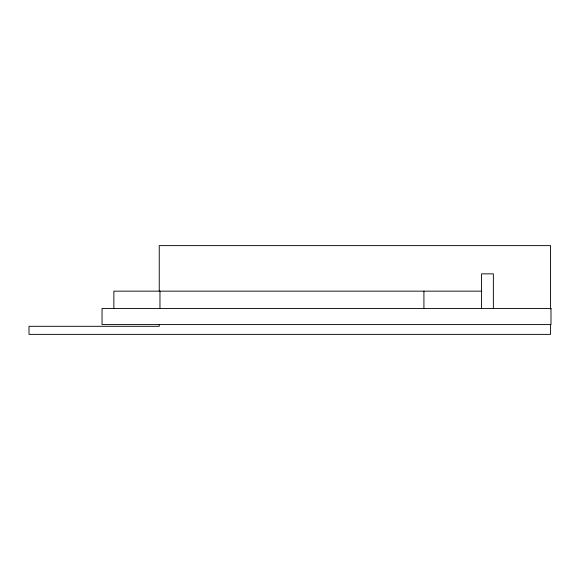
<?xml version="1.0" encoding="UTF-8"?>
<svg xmlns="http://www.w3.org/2000/svg" width="580" height="580" viewBox="0 0 580 580"><rect width="100%" height="100%" fill="white"/><g stroke="black" fill="none" stroke-linecap="round" stroke-linejoin="round"><path stroke-width="0.87" d="M481.842 291.153L113.861 291.153L113.861 308.444M550.572 309.017L550.572 245.623L159.246 245.623L159.246 291.341M550.572 324.416L550.572 334.377L29 334.377L29 326.308L159.246 326.308L159.246 324.517M493.37 308.444L493.37 273.861L481.552 273.861L481.552 308.444M423.922 291.153L423.922 308.444M159.964 291.153L159.964 308.444M551 308.444L102.044 308.444L102.044 324.582L551 324.582L551 308.444"/></g></svg>
